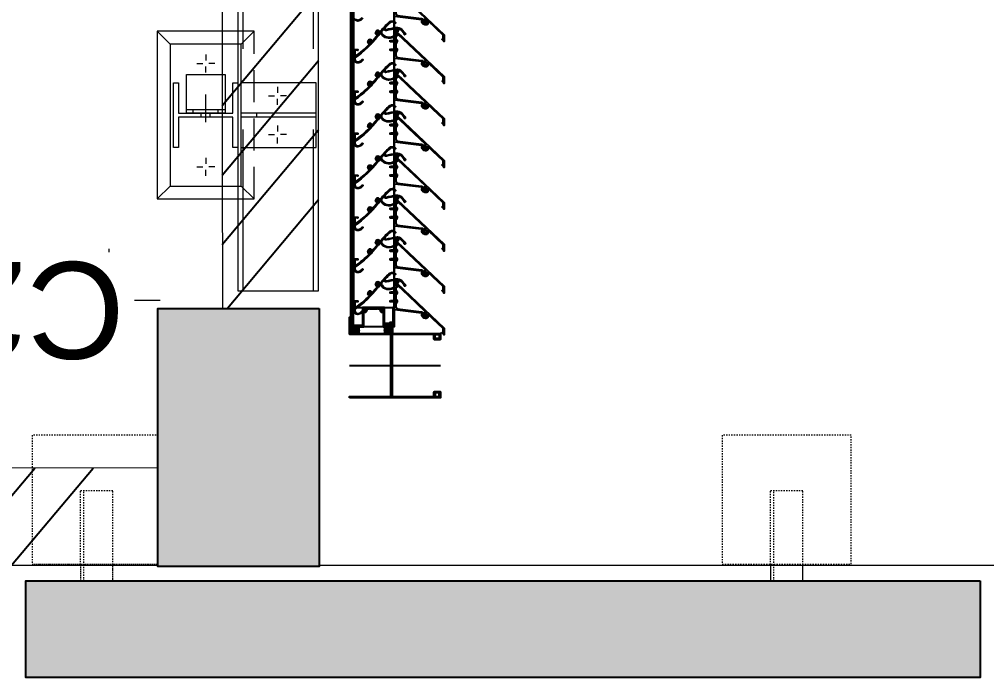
# Model space of a CAD drawing. Header units: millimetres. Extents: x 652937 to 1670132, y 1473552 to 2851037.
# Drawn here: x 766343 to 767843, y 1540740 to 1541761 of the extents above; entities that cross this region are included whole.
import ezdxf

# ---------------------------------------------------------------- set-up
doc = ezdxf.new("R2010")
doc.units = ezdxf.units.MM
for name, pattern in [('CENTER', [50.8, 31.75, -6.35, 6.35, -6.35]), ('HIDDEN', [0.375, 0.25, -0.125]), ('XKITLINE00', [0]), ('XKITLINE02', [4, 2, -2])]:
    doc.linetypes.add(name, pattern=pattern)
for name, color, linetype in [('000 - CONCRETE_COL_HATCH_', 251, 'Continuous'), ('000 - CONCRETE_COL_MAIN_COLOR_1', 5, 'Continuous'), ('000 - CONCRETE_COL_WIPEOUT_', 250, 'Continuous'), ('000 - CONCRETE_WALL_MAIN_COLOR_4', 4, 'Continuous'), ('000 - EXISTING_PRECAST_MAIN_COLOR_1', 1, 'Continuous'), ('010 - ASPG_ACCESSORIES_MAIN_COLOR_1', 1, 'Continuous'), ('010 - ASPG_EXTR_MAIN_COLOR_2', 2, 'Continuous'), ('010 - ASPG_FRAMING_CUT_COLOR_4', 4, 'Continuous'), ('010 - ASPG_FRAMING_HATCH_', 251, 'Continuous'), ('010 - ASPG_FRAMING_MAIN_COLOR_2', 2, 'Continuous'), ('010 - ASPG_FRAMING_SUB_COLOR_2', 1, 'Continuous'), ('010 - ASPG_FRAMING_WIPEOUT_', 250, 'Continuous'), ('BOLT & SCREW', 251, 'Continuous'), ('Center Line', 1, 'CENTER'), ('DIM', 1, 'Continuous'), ('TEXT', 3, 'Continuous')]:
    doc.layers.add(name, color=color, linetype=linetype)
doc.layers.add('010 - ASPG_EXTR_DEF_SUB', color=250, linetype='Continuous', plot=False)
doc.layers.add('010 - ASPG_FRAMING_DEF_SUB', color=250, linetype='Continuous', plot=False)
for name, color, linetype, lineweight in [('12-GRID', 1, 'CENTER', 13), ('A-230-M_FLOOR', 2, 'Continuous', 25), ('A-FLOR-E', 2, 'Continuous', 9), ('A-WALL', 2, 'Continuous', 25), ('Bolt', 7, 'Continuous', 0), ('Part', 2, 'Continuous', 0), ('S-230-A-FLOOR', 2, 'Continuous', 9), ('SCREW', 8, 'Continuous', 5)]:
    doc.layers.add(name, color=color, linetype=linetype, lineweight=lineweight)
doc.styles.add('Arial', font='arial.ttf')

# ---------------------------------------------------------------- blocks, each defined once
blk = doc.blocks.new('opening')
at = {"layer": 'A-230-M_FLOOR', "color": 15, "linetype": 'HIDDEN', "ltscale": 30}
blk.add_lwpolyline([(6.9598, 13.7349), (23.2129, 1.6973)], dxfattribs=at)
blk = doc.blocks.new('C25')
at = {"layer": 'S-230-A-FLOOR', "color": 251}
for p, q in [((0, 0.0686), (0, -0.0686)), ((-0.0686, 0), (0.0686, 0))]:
    blk.add_line(p, q, dxfattribs=at)
at = {"layer": 'S-230-A-FLOOR', "color": 11, "linetype": 'HIDDEN', "ltscale": 5}
blk.add_lwpolyline([(0.125, 0.2), (0.125, -0.2), (-0.125, -0.2), (-0.125, 0.2)], close=True, dxfattribs=at)
blk = doc.blocks.new('3')
at = {"layer": 'Bolt', "color": 11, "linetype": 'XKITLINE00', "lineweight": 0}
for p, q in [((-113.1237, 1.8193), (-113.1237, 1.7726)), ((-113.1237, 1.8193), (-113.1237, 1.7726)), ((-112.8237, 1.8193), (-112.8237, 1.7726)), ((-112.8237, 1.8193), (-112.8237, 1.7726)), ((-113.1937, 1.7493), (-113.1471, 1.7493)), ((-113.1937, 1.7493), (-113.1471, 1.7493)), ((-113.1237, 1.6793), (-113.1237, 1.7259)), ((-113.1237, 1.6793), (-113.1237, 1.7259)), ((-113.0537, 1.7493), (-113.1003, 1.7493)), ((-113.0537, 1.7493), (-113.1003, 1.7493)), ((-112.8937, 1.7493), (-112.8471, 1.7493)), ((-112.8937, 1.7493), (-112.8471, 1.7493)), ((-112.8237, 1.6793), (-112.8237, 1.7259)), ((-112.8237, 1.6793), (-112.8237, 1.7259)), ((-112.7537, 1.7493), (-112.8003, 1.7493)), ((-112.7537, 1.7493), (-112.8003, 1.7493)), ((-113.3737, 1.2619), (-113.3737, 1.2152)), ((-112.5737, 1.2619), (-112.5737, 1.2152)), ((-113.4437, 1.1919), (-113.3971, 1.1919)), ((-113.3737, 1.1219), (-113.3737, 1.1685)), ((-113.3037, 1.1919), (-113.3503, 1.1919)), ((-112.6437, 1.1919), (-112.5971, 1.1919)), ((-112.5737, 1.1219), (-112.5737, 1.1685)), ((-112.5037, 1.1919), (-112.5503, 1.1919))]:
    blk.add_line(p, q, dxfattribs=at)
at = {"layer": 'Bolt', "color": 11, "linetype": 'XKITLINE02', "lineweight": 0}
for p, q in [((-112.9887, 1.2894), (-113.0137, 1.2894)), ((-112.9587, 1.2269), (-112.9887, 1.2269)), ((-112.9191, 1.1919), (-113.1337, 1.1919)), ((-112.9587, 1.1569), (-112.9887, 1.1569)), ((-112.9887, 1.0944), (-113.0137, 1.0944))]:
    blk.add_line(p, q, dxfattribs=at)
at = {"layer": 'Part', "color": 251, "linetype": 'HIDDEN', "lineweight": 0, "ltscale": 5}
for p, q in [((-111.6117, 2.0268), (-145.7311, 2.0276)), ((-111.6117, 1.4818), (-145.7311, 1.4826))]:
    blk.add_line(p, q, dxfattribs=at)
at = {"layer": 'Part', "color": 2, "linetype": 'XKITLINE02', "lineweight": 0}
for p, q in [((-112.9887, 2.0493), (-112.9887, 1.4669)), ((-112.9587, 2.0493), (-112.9587, 1.4669))]:
    blk.add_line(p, q, dxfattribs=at)
at = {"layer": 'Part', "color": 11, "linetype": 'XKITLINE02', "lineweight": 0}
for p, q in [((-112.9887, 1.5849), (-112.9587, 1.5849)), ((-112.9887, 1.3419), (-112.9887, 1.0419))]:
    blk.add_line(p, q, dxfattribs=at)
at = {"layer": 'Part', "color": 2, "linetype": 'HIDDEN', "lineweight": 0}
for p, q in [((-113.6237, 1.5669), (-113.5237, 1.4669)), ((-112.4237, 1.4669), (-112.3237, 1.5669))]:
    blk.add_line(p, q, dxfattribs=at)
at = {"layer": 'Part', "color": 2, "lineweight": 0}
for p, q in [((-113.0137, 1.3419), (-113.0137, 1.0419)), ((-113.5237, 0.9169), (-113.6237, 0.8169)), ((-112.3237, 0.8169), (-112.4237, 0.9169))]:
    blk.add_line(p, q, dxfattribs=at)
at = {"layer": 'Part', "color": 4, "lineweight": 0}
blk.add_lwpolyline([(-145.7311, 1.4426), (-111.6117, 1.4418), (-111.6117, 2.0668), (-145.7311, 2.0676)], close=True, dxfattribs=at)
at = {"layer": 'Part', "color": 2, "linetype": 'XKITLINE02', "lineweight": 0}
blk.add_lwpolyline([(-112.7237, 1.4669), (-112.7237, 2.0493), (-113.2237, 2.0493), (-113.2237, 1.4669)], dxfattribs=at)
at = {"layer": 'Part', "color": 2, "linetype": 'HIDDEN', "lineweight": 0}
blk.add_lwpolyline([(-112.3237, 1.4383), (-112.3237, 1.5669), (-113.6237, 1.5669), (-113.6237, 1.4383)], dxfattribs=at)
at = {"layer": 'Part', "color": 2, "lineweight": 0}
for points in [[(-113.6237, 1.4383), (-113.6237, 0.8169), (-112.3237, 0.8169), (-112.3237, 1.4383)], [(-112.9887, 1.0419), (-113.2887, 1.0419), (-113.2887, 1.3419), (-112.9887, 1.3419)]]:
    blk.add_lwpolyline(points, dxfattribs=at)
for points in [[(-112.4237, 1.4669), (-113.5237, 1.4669), (-113.5237, 0.9169), (-112.4237, 0.9169)], [(-113.2237, 0.9819), (-112.9887, 0.9819), (-112.9887, 1.4019), (-113.2237, 1.4019), (-113.2237, 1.4419), (-112.7237, 1.4419), (-112.7237, 1.4019), (-112.9587, 1.4019), (-112.9587, 0.9819), (-112.7237, 0.9819), (-112.7237, 0.9419), (-113.2237, 0.9419)]]:
    blk.add_lwpolyline(points, close=True, dxfattribs=at)
blk = doc.blocks.new('*U8331')
blk.add_wipeout([(125, 200), (125, -200), (-125, -200), (-125, 200)]).dxf.layer = '000 - CONCRETE_COL_WIPEOUT_'
at = {"layer": '000 - CONCRETE_COL_HATCH_'}
h = blk.add_hatch(dxfattribs=at)
h.set_pattern_fill('AR-CONC', color=256, scale=0.05, style=0)
h.paths.add_polyline_path([(-125, -200), (-125, 200), (125, 200), (125, -200)])
at = {"layer": '000 - CONCRETE_COL_MAIN_COLOR_1'}
blk.add_lwpolyline([(-125, -200), (-125, 200), (125, 200), (125, -200), (-125, -200)], close=True, dxfattribs=at)
blk = doc.blocks.new('*U8396')
blk.add_wipeout([(740, 75), (740, -75), (-740, -75), (-740, 75)]).dxf.layer = '000 - CONCRETE_COL_WIPEOUT_'
at = {"layer": '000 - CONCRETE_COL_HATCH_'}
h = blk.add_hatch(dxfattribs=at)
h.set_pattern_fill('AR-CONC', color=256, scale=0.05, style=0)
h.paths.add_polyline_path([(-740, -75), (-740, 75), (740, 75), (740, -75)])
at = {"layer": '000 - CONCRETE_WALL_MAIN_COLOR_4'}
blk.add_lwpolyline([(-740, -75), (-740, 75), (740, 75), (740, -75), (-740, -75)], close=True, dxfattribs=at)
blk = doc.blocks.new('W-1-PP18-ST_ENT3_REV02_20260413-050421_PP18_ENT3_MAIN_PLAN')
at = {"layer": 'A-FLOR-E'}
h = blk.add_hatch(dxfattribs=at)
h.set_pattern_fill('CROSS', color=250, scale=50, angle=210.769)
h.set_pattern_definition([(90.0083, (9903.9, -26817.58), (-317.546, 317.454), [158.75, -476.25]), (180.0083, (9983.25, -26738.2), (-317.454, -317.546), [158.75, -476.25])])
h.paths.add_polyline_path([(10552.8, -11720.1), (10552.7, -10920), (11302.5, -10919.9), (11302.6, -11720)], flags=16)
h.paths.add_polyline_path([(18712.4, -10369.2), (18712.7, -10275.1), (20062.2, -10275), (20062.2, -7304.8), (20062.2, 1006.5), (8350.2, 1013.8), (8352.6, -15559), (13097.4, -15549.9), (13097.4, -10370)])
at = {"layer": 'TEXT'}
h = blk.add_hatch(dxfattribs=at)
h.set_pattern_fill('ANSI34', color=250, scale=21.831008, angle=305.769)
h.set_pattern_definition([(230.0083, (16484.82, -22407.65), (318.622, -267.277), []), (230.0083, (16387.17, -22416.2), (318.622, -267.277), []), (230.0083, (16289.52, -22424.77), (318.622, -267.277), []), (230.0083, (16191.87, -22433.32), (318.622, -267.277), [])])
h.paths.add_polyline_path([(8351.9, -15550.1), (8350.2, 1004.8), (20060.2, 1006.6), (20061.9, -15548.3)], flags=16)
h.paths.add_polyline_path([(8201.9, -15700.1), (8201.1, 1155.7), (20210.7, 1155.9), (20211.5, -15699.8)])
at = {"layer": '000 - EXISTING_PRECAST_MAIN_COLOR_1', "linetype": 'HIDDEN', "lineweight": 0, "ltscale": 8}
for p, q in [((8655, 1330), (7175, 1330)), ((7175, 1180), (7175, 1330)), ((8655, 1330), (8655, 1180)), ((8445, 1190), (8445, 1180)), ((8645, 1190), (8445, 1190)), ((8645, 1190), (8645, 1180)), ((8655, 1180), (7175, 1180)), ((8645, 1180), (8445, 1180)), ((8520, 1180), (8520, 1155)), ((8570, 1180), (8520, 1180)), ((8570, 1155), (8570, 1180)), ((8645, 1154), (8445, 1154))]:
    blk.add_line(p, q, dxfattribs=at)
at = {"layer": '000 - EXISTING_PRECAST_MAIN_COLOR_1', "linetype": 'XKITLINE02', "lineweight": 0}
for p, q in [((7375, 1190), (7375, 1180)), ((7575, 1190), (7375, 1190)), ((7575, 1190), (7575, 1180)), ((7575, 1180), (7375, 1180)), ((7500, 1180), (7450, 1180)), ((7495, 1180), (7495, 1040)), ((8565, 1180), (8565, 1040)), ((7375, 1154), (7375, 954)), ((7575, 1154), (7375, 1154)), ((7450, 1155), (7450, 1040)), ((7500, 1155), (7500, 1040)), ((7575, 954), (7575, 1154)), ((8445, 1154), (8445, 954)), ((8520, 1155), (8520, 1040)), ((8570, 1155), (8570, 1040)), ((8645, 954), (8645, 1154)), ((7450, 1040), (7500, 1040)), ((8520, 1040), (8570, 1040)), ((7375, 954), (7575, 954)), ((8445, 954), (8645, 954))]:
    blk.add_line(p, q, dxfattribs=at)
at = {"layer": '000 - EXISTING_PRECAST_MAIN_COLOR_1', "linetype": 'XKITLINE00', "lineweight": 0}
for p, q in [((7450, 1180), (7450, 1155)), ((7500, 1155), (7500, 1180))]:
    blk.add_line(p, q, dxfattribs=at)
at = {"layer": 'A-WALL', "color": 2, "lineweight": 13}
blk.add_lwpolyline([(5165, 1155.8), (13175, 1155.9)], dxfattribs=at)
blk.add_lwpolyline([(20062.2, 1006.5), (20062.2, -15549.9), (8352.6, -15549.9), (8350.2, 1004.8)], close=True, dxfattribs=at)
at = {"color": 4, "xscale": 1000, "yscale": 1000, "zscale": 1000, "rotation": 90.00830806532032}
blk.add_blockref('opening', (9903.2, -22408.6), dxfattribs=at)
at = {"layer": 'DIM', "color": 4, "xscale": 1000, "yscale": 1000, "zscale": 1000, "rotation": 0.008308171340985448}
blk.add_blockref('C25', (8325.2, 957.6), dxfattribs=at)
blk.add_blockref('*U8396', (7915, 1255))
at = {"layer": 'DIM', "color": 3, "insert": (8751.9, 759.3), "char_height": 150, "attachment_point": 5, "rotation": 0.0083, "style": 'Arial', "bg_fill": 3, "box_fill_scale": 1.1, "bg_fill_color": 256, "bg_fill_true_color": 13158600, "bg_fill_transparency": 0}
blk.add_mtext('\\A1;C23a', dxfattribs=at)
at = {"xscale": 200.000000000001, "yscale": 200.000000000001, "zscale": 200.000000000001, "rotation": 90}
blk.add_blockref('3', (8614.4, 23052.3), dxfattribs=at)
blk.add_blockref('*U8331', (8325.2, 957.6))
blk = doc.blocks.new('*U9351')
at = {"layer": '12-GRID', "color": 8, "linetype": 'CENTER'}
for p, q in [((0, -6.2), (0, 2.2)), ((-4.2, -2), (4.2, -2))]:
    blk.add_line(p, q, dxfattribs=at)
at = {"layer": 'BOLT & SCREW'}
for p, q in [((-0.6, -1.8), (-1.8, -1.6)), ((-0.6, -2.2), (-1.8, -2.4)), ((-0.5, -1.8), (-0.9, -1.6)), ((-0.5, -2.2), (-0.9, -2.4)), ((-0.2, -1.4), (-0.4, -0.2)), ((-0.2, -1.5), (-0.4, -1.1)), ((-0.2, -2.5), (-0.4, -2.9)), ((-0.2, -2.6), (-0.4, -3.8)), ((0.2, -1.4), (0.4, -0.2)), ((0.2, -1.5), (0.4, -1.1)), ((0.4, -2.9), (0.2, -2.5)), ((0.2, -2.6), (0.4, -3.8)), ((0.5, -1.8), (0.9, -1.6)), ((0.5, -2.2), (0.9, -2.4)), ((0.6, -1.8), (1.8, -1.6)), ((0.6, -2.2), (1.8, -2.4))]:
    blk.add_line(p, q, dxfattribs=at)
for points in [[(-1.8, -1.6), (-0.9, -1.6, 0.414214), (-0.4, -1.1), (-0.4, -0.2), (0.4, -0.2), (0.4, -1.1, 0.414214), (0.9, -1.6), (1.8, -1.6), (1.8, -2.4), (0.9, -2.4, 0.414214), (0.4, -2.9), (0.4, -3.8), (-0.4, -3.8), (-0.4, -2.9, 0.414214), (-0.9, -2.4), (-1.8, -2.4)], [(0.2, -2.5, -0.414214), (0.5, -2.2), (0.6, -2.2), (0.6, -1.8), (0.5, -1.8, -0.414214), (0.2, -1.5), (0.2, -1.4), (-0.2, -1.4), (-0.2, -1.5, -0.414214), (-0.5, -1.8), (-0.6, -1.8), (-0.6, -2.2), (-0.5, -2.2, -0.414214), (-0.2, -2.5), (-0.2, -2.6), (0.2, -2.6)]]:
    blk.add_lwpolyline(points, format="xyb", close=True, dxfattribs=at)
blk.add_circle((0, -2), 3.5, dxfattribs=at)
blk = doc.blocks.new('000_ASPG_TYP_FILES_20260218-010703_FRAME_EXTR_')
at = {"layer": '010 - ASPG_FRAMING_HATCH_'}
h = blk.add_hatch(dxfattribs=at)
h.set_pattern_fill('ANSI32', color=256, scale=0.1, angle=180)
edge = h.paths.add_edge_path()
edge.add_line((2, 16), (2, 2))
edge.add_line((2, 2), (39.7, 2))
edge.add_arc((39.7, 1.7), 0.3, 0, 90, ccw=False)
edge.add_line((40, 1.7), (40, 0.3))
edge.add_arc((39.7, 0.3), 0.3, -90, 0, ccw=False)
edge.add_line((39.7, 0), (0.3, 0))
edge.add_arc((0.3, 0.3), 0.3, 180, 270, ccw=False)
edge.add_line((0, 0.3), (0, 17.7))
edge.add_arc((0.3, 17.7), 0.3, 90, 180, ccw=False)
edge.add_line((0.3, 18), (22.6, 18))
edge.add_arc((22.6, 18.5), 0.5, 270, 380.2095)
edge.add_arc((26.2, 19.8), 3.35, 182.0638, 200.2095, ccw=False)
edge.add_arc((23.6, 19.7), 0.76, 2.0638, 182.0638, ccw=False)
edge.add_arc((26.2, 19.8), 1.83, 182.0638, 447.9362)
edge.add_arc((26.3, 22.4), 0.76, 87.9362, 267.9362, ccw=False)
edge.add_arc((26.2, 19.8), 3.35, 69.7905, 87.9362, ccw=False)
edge.add_arc((27.5, 23.4), 0.5, 249.7905, 360)
edge.add_line((28, 23.4), (28, 26.7))
edge.add_line((28, 26.7), (28.5, 27.2))
edge.add_line((28.5, 27.2), (28, 27.7))
edge.add_line((28, 27.7), (28, 38.6))
edge.add_line((28, 38.6), (28.5, 39.1))
edge.add_line((28.5, 39.1), (28, 39.6))
edge.add_line((28, 39.6), (28, 42.9))
edge.add_arc((27.5, 42.9), 0.5, 0, 110.2095)
edge.add_arc((26.2, 46.5), 3.35, 272.0638, 290.2095, ccw=False)
edge.add_arc((26.3, 43.9), 0.76, 92.0638, 272.0638, ccw=False)
edge.add_arc((26.2, 46.5), 1.83, 272.0638, 537.9362)
edge.add_arc((23.6, 46.6), 0.76, 177.9362, 357.9362, ccw=False)
edge.add_arc((26.2, 46.5), 3.35, 159.7905, 177.9362, ccw=False)
edge.add_arc((22.6, 47.8), 0.5, 339.7905, 450)
edge.add_line((22.6, 48.3), (0.3, 48.3))
edge.add_arc((0.3, 48.6), 0.3, 180, 270, ccw=False)
edge.add_line((0, 48.6), (0, 60))
edge.add_arc((0.3, 60), 0.3, 90, 180, ccw=False)
edge.add_line((0.3, 60.3), (5, 60.3))
edge.add_line((5, 60.3), (5, 65))
edge.add_arc((5.3, 65), 0.3, 90, 180, ccw=False)
edge.add_line((5.3, 65.3), (30, 65.3))
edge.add_line((30, 65.3), (30, 63.6))
edge.add_arc((29.7, 63.6), 0.3, -90, 0, ccw=False)
edge.add_line((29.7, 63.3), (7.3, 63.3))
edge.add_arc((7.3, 63), 0.3, 90, 180)
edge.add_line((7, 63), (7, 58.3))
edge.add_line((7, 58.3), (2.3, 58.3))
edge.add_arc((2.3, 58), 0.3, 90, 180)
edge.add_line((2, 58), (2, 50.6))
edge.add_arc((2.3, 50.6), 0.3, 180, 270)
edge.add_line((2.3, 50.3), (29.7, 50.3))
edge.add_arc((29.7, 50), 0.3, 0, 90, ccw=False)
edge.add_line((30, 50), (30, 26.7))
edge.add_line((30, 26.7), (30, 16.3))
edge.add_arc((29.7, 16.3), 0.3, -90, 0, ccw=False)
edge.add_line((29.7, 16), (2, 16))
at = {"layer": '010 - ASPG_FRAMING_CUT_COLOR_4'}
blk.add_lwpolyline([(2, 16), (2, 2), (39.7, 2, -0.414214), (40, 1.7), (40, 0.3, -0.414214), (39.7, 0), (0.3, 0, -0.414214), (0, 0.3), (0, 17.7, -0.414214), (0.3, 18), (22.6, 18, 0.52173), (23, 18.7, -0.079342), (22.8, 19.7, -1), (24.3, 19.8, 2.296346), (26.2, 21.7, -1), (26.3, 23.2, -0.079342), (27.3, 23, 0.52173), (28, 23.4), (28, 26.7), (28.5, 27.2), (28, 27.7), (28, 38.6), (28.5, 39.1), (28, 39.6), (28, 42.9, 0.52173), (27.3, 43.3, -0.079342), (26.3, 43.1, -1), (26.2, 44.6, 2.296346), (24.3, 46.5, -1), (22.8, 46.6, -0.079342), (23, 47.6, 0.52173), (22.6, 48.3), (0.3, 48.3, -0.414214), (0, 48.6), (0, 60, -0.414214), (0.3, 60.3), (5, 60.3), (5, 65, -0.414214), (5.3, 65.3), (30, 65.3), (30, 63.6, -0.414214), (29.7, 63.3), (7.3, 63.3, 0.414214), (7, 63), (7, 58.3), (2.3, 58.3, 0.414214), (2, 58), (2, 50.6, 0.414214), (2.3, 50.3), (29.7, 50.3, -0.414214), (30, 50), (30, 26.7), (30, 16.3, -0.414214), (29.7, 16)], format="xyb", close=True, dxfattribs=at)
for p in [(26.2, 48.5), (26.2, 21.8)]:
    blk.add_blockref('*U9351', p)
blk = doc.blocks.new('000_ASPG_TYP_FILES_FRAMING_EXTR_BREAKLINE_TYPE_2')
at = {"layer": '010 - ASPG_FRAMING_HATCH_', "transparency": 33554585}
h = blk.add_hatch(dxfattribs=at)
h.set_pattern_fill('ANSI32', color=256, scale=0.25)
h.paths.add_polyline_path([(131, 91, 0.414214), (132, 90), (140, 90, 0.414214), (141, 91), (141, 100), (2, 100), (2, 125), (0, 125), (0, 99, 0.414214), (1, 98), (63, 98, -0.414214), (64, 97), (64, 3, -0.414214), (63, 2), (0, 2), (0, 0), (141, 0), (141, 9, 0.414214), (140, 10), (132, 10, 0.414214), (131, 9), (131, 3, -0.414214), (130, 2), (67, 2, -0.414214), (66, 3), (66, 97, -0.414214), (67, 98), (130, 98, -0.414214), (131, 97)])
h.paths.add_polyline_path([(133, 92), (133, 98), (139, 98), (139, 92)], flags=16)
h.paths.add_polyline_path([(133, 8), (139, 8), (139, 2), (133, 2)], flags=16)
at = {"layer": '010 - ASPG_FRAMING_HATCH_'}
h = blk.add_hatch(dxfattribs=at)
h.set_pattern_fill('ANSI37', color=256, scale=0.595498, angle=-90)
h.set_pattern_definition([(315, (1257419.1929, -519973.9224), (1.3369313545, 1.3369313545), []), (45, (1257419.1929, -519973.9224), (-1.3369313545, 1.3369313545), [])])
edge = h.paths.add_edge_path()
edge.add_ellipse((11.5, 105), major_axis=(0, -5), ratio=0.644482, start_angle=180, end_angle=360, ccw=False)
edge.add_line((11.5, 110), (2, 110))
edge.add_arc((-7.9, 105), 11.1, -26.7963, 26.7963, ccw=False)
edge.add_line((2, 100), (11.5, 100))
h = blk.add_hatch(dxfattribs=at)
h.set_pattern_fill('HONEY', color=256, scale=0.238199, angle=-90)
h.set_pattern_definition([(270, (1257419.4425, -519993.9224), (0.65495992507, -1.1344238721), [0.7562825814, -1.5125651628]), (30, (1257419.4425, -519993.9224), (0.65495992936, 1.1344238696), [0.7562825814, -1.5125651628]), (330, (1257419.4425, -519993.9224), (1.30991985442, -2.48e-09), [-1.5125651628, 0.7562825814])])
edge = h.paths.add_edge_path()
edge.add_ellipse((11.8, 105), major_axis=(0, -5), ratio=0.644482, start_angle=0, end_angle=360, ccw=False)
h = blk.add_hatch(dxfattribs=at)
h.set_pattern_fill('HONEY', color=256, scale=0.238199, angle=-90)
h.set_pattern_definition([(270, (1257419.24324, -519991.6224), (0.65495992507, -1.1344238721), [0.7562825814, -1.5125651628]), (30, (1257419.24324, -519991.6224), (0.65495992936, 1.1344238696), [0.7562825814, -1.5125651628]), (330, (1257419.24324, -519991.6224), (1.30991985442, -2.48e-09), [-1.5125651628, 0.7562825814])])
edge = h.paths.add_edge_path()
edge.add_ellipse((57.5, 105), major_axis=(0, -5), ratio=0.644482, start_angle=0, end_angle=360)
h = blk.add_hatch(dxfattribs=at)
h.set_pattern_fill('ANSI37', color=256, scale=0.595498, angle=-90)
h.set_pattern_definition([(315, (1257419.4929, -519971.6224), (1.3369313545, 1.3369313545), []), (45, (1257419.4929, -519971.6224), (-1.3369313545, 1.3369313545), [])])
edge = h.paths.add_edge_path()
edge.add_ellipse((57.8, 105), major_axis=(0, -5), ratio=0.644482, start_angle=0, end_angle=180)
edge.add_line((57.8, 110), (62, 110))
edge.add_arc((62, 110.3), 0.3, -90, 0)
edge.add_line((62.3, 110.3), (62.3, 111))
edge.add_line((62.3, 111), (61.8, 111.5))
edge.add_line((61.8, 111.5), (62.3, 112))
edge.add_line((62.3, 112), (61.8, 112.5))
edge.add_line((61.8, 112.5), (62.3, 113))
edge.add_line((62.3, 113), (61.8, 113.5))
edge.add_line((61.8, 113.5), (62.3, 114))
edge.add_line((62.3, 114), (62.3, 115))
edge.add_line((62.3, 115), (63.3, 115))
edge.add_line((63.3, 115), (63.8, 115.5))
edge.add_line((63.8, 115.5), (64.3, 115))
edge.add_line((64.3, 115), (64.8, 115.5))
edge.add_line((64.8, 115.5), (65.3, 115))
edge.add_line((65.3, 115), (65.8, 115.5))
edge.add_line((65.8, 115.5), (66.3, 115))
edge.add_line((66.3, 115), (67, 115))
edge.add_arc((67, 115.3), 0.3, -90, 0)
edge.add_line((67.3, 115.3), (67.3, 110))
edge.add_arc((77.2, 105), 11.1, 153.2037, 206.7963)
edge.add_line((67.3, 100), (57.8, 100))
blk.add_point((141, 100))
at = {"layer": '010 - ASPG_FRAMING_CUT_COLOR_4'}
blk.add_lwpolyline([(0, 0), (0, 2), (63, 2, 0.414214), (64, 3), (64, 97, 0.414214), (63, 98), (1, 98, -0.414214), (0, 99), (0, 125), (2, 125), (2, 100), (141, 100), (141, 91, -0.414214), (140, 90), (132, 90, -0.414214), (131, 91), (131, 97, 0.414214), (130, 98), (67, 98, 0.414214), (66, 97), (66, 3, 0.414214), (67, 2), (130, 2, 0.414214), (131, 3), (131, 9, -0.414214), (132, 10), (140, 10, -0.414214), (141, 9), (141, 0)], format="xyb", close=True, dxfattribs=at)
for points in [[(139, 98), (139, 92), (133, 92), (133, 98)], [(139, 2), (139, 8), (133, 8), (133, 2)]]:
    blk.add_lwpolyline(points, close=True, dxfattribs=at)
at = {"layer": '010 - ASPG_FRAMING_DEF_SUB', "transparency": 33554457}
blk.add_line((0, 50), (141, 50), dxfattribs=at)
for points in [[(2, 100), (15, 100), (15, 110), (2, 110)], [(54.3, 100), (67.3, 100), (67.3, 115.5), (54.3, 115.5)]]:
    blk.add_lwpolyline(points, close=True, dxfattribs=at)
at = {"layer": '010 - ASPG_FRAMING_SUB_COLOR_2'}
for points in [[(11.8, 100), (2, 100, 0.238199), (2, 110), (11.8, 110)], [(57.5, 100), (67.3, 100, -0.238199), (67.3, 110), (67.3, 115.3, -0.414214), (67, 115), (66.3, 115), (65.8, 115.5), (65.3, 115), (64.8, 115.5), (64.3, 115), (63.8, 115.5), (63.3, 115), (62.3, 115), (62.3, 114), (61.8, 113.5), (62.3, 113), (61.8, 112.5), (62.3, 112), (61.8, 111.5), (62.3, 111), (62.3, 110.3, -0.414214), (62, 110), (57.5, 110)]]:
    blk.add_lwpolyline(points, format="xyb", dxfattribs=at)
at = {"layer": '010 - ASPG_FRAMING_SUB_COLOR_2', "extrusion": (0, 0, -1)}
blk.add_ellipse((11.8, 105), major_axis=(0, -5), ratio=0.644482, dxfattribs=at)
at = {"layer": '010 - ASPG_FRAMING_SUB_COLOR_2'}
blk.add_ellipse((57.5, 105), major_axis=(0, -5), ratio=0.644482, dxfattribs=at)
blk = doc.blocks.new('PZG35-9D5')
at = {"layer": 'Center Line'}
blk.add_line((0, 3.7), (0, -10.5), dxfattribs=at)
at = {"layer": 'SCREW', "color": 8}
for p, q in [((-1.4, 0), (-1.4, -1.1)), ((1.4, 0), (1.4, -0.6)), ((-1.9, -1.4), (1.9, -0.9)), ((-1.9, -1.4), (-1.4, -1.1)), ((-1.9, -1.4), (-1.4, -1.7)), ((-1.9, -2.7), (1.9, -2.2)), ((-1.9, -2.7), (-1.4, -2.4)), ((-1.9, -2.7), (-1.4, -3)), ((-1.9, -4), (-1.4, -3.7)), ((-1.9, -4), (-1, -3.9)), ((-1.9, -4), (-1.4, -4.3)), ((-1.4, -1.1), (1.4, -0.6)), ((-1.4, -1.7), (1.4, -1.2)), ((-1.4, -1.7), (-1.4, -2.4)), ((-1.4, -2.4), (1.4, -1.9)), ((-1.4, -3), (1.4, -2.5)), ((-1.4, -3), (-1.4, -3.7)), ((-1.4, -3.7), (-0.8, -3.6)), ((-1.4, -4.3), (-1.4, -8.1)), ((-1.4, -4.3), (-1.2, -4.3)), ((0, -9.5), (-1.4, -8.1)), ((0, -9.5), (1.4, -8.1)), ((0.6, -3.3), (1.4, -3.2)), ((0.7, -3.7), (1.9, -3.5)), ((0.7, -3.9), (1.4, -3.8)), ((0.7, -4.6), (1.4, -4.5)), ((0.7, -5), (1.9, -4.8)), ((0.7, -5.2), (1.4, -5.1)), ((1.9, -0.9), (1.4, -0.6)), ((1.9, -0.9), (1.4, -1.2)), ((1.4, -1.2), (1.4, -1.9)), ((1.9, -2.2), (1.4, -1.9)), ((1.9, -2.2), (1.4, -2.5)), ((1.4, -2.5), (1.4, -3.2)), ((1.9, -3.5), (1.4, -3.2)), ((1.9, -3.5), (1.4, -3.8)), ((1.4, -3.8), (1.4, -4.5)), ((1.9, -4.8), (1.4, -4.5)), ((1.9, -4.8), (1.4, -5.1)), ((1.4, -5.1), (1.4, -8.1))]:
    blk.add_line(p, q, dxfattribs=at)
blk.add_lwpolyline([(0, -9.5), (0.7, -5.2), (0.7, -3.6, 0.417657), (0.4, -3.3, 0.108102), (-0.8, -3.6), (-1.4, -4.7)], format="xyb", dxfattribs=at)
blk = doc.blocks.new('*U9352')
at = {"layer": 'SCREW', "color": 6}
blk.add_lwpolyline([(3, 1.8, 0.09906), (0.8, 2.5), (0.8, 2.3), (-0.8, 2.3), (-0.8, 2.5, 0.09906), (-3, 1.8, 0.266588), (-3.5, 1), (-3.5, 0.2, 0.414214), (-3.3, 0), (3.3, 0, 0.414214), (3.5, 0.2), (3.5, 1, 0.266588)], format="xyb", close=True, dxfattribs=at)
at = {"layer": 'SCREW'}
blk.add_blockref('PZG35-9D5', (0, 0), dxfattribs=at)
blk = doc.blocks.new('*U9355')
blk.add_point((0, 0))
at = {"layer": '010 - ASPG_ACCESSORIES_MAIN_COLOR_1'}
blk.add_lwpolyline([(-39.7, -0.6, 0.414214), (-40, -0.9), (-40, -7.4, 0.57735), (-39.7, -7.6), (-36.6, -5.8, 0.767327), (-36.8, -5.3), (-37.9, -5.3, -0.414214), (-38.2, -5), (-38.2, -2.8, -0.414214), (-38, -2.6), (-32.2, -2.6, -0.388879), (-32, -2.8), (-31.8, -4.3, 0.388879), (-31.3, -4.8), (-30.3, -4.8, 0.414214), (-30, -4.5), (-30, -2.9, -0.414214), (-29.7, -2.6), (0.4, -2.6, -0.378969), (3.4, -5.2), (8, -42.5, 0.446593), (11.6, -45.1, -0.489802), (16.1, -48.7), (16.1, -49.4, -0.18248), (15.8, -50, -0.267949), (15.3, -50.2, 1.122115), (15.1, -52.3, 0.405004), (18.1, -49.4), (18.1, -48.7, 0.489805), (11.2, -43.1, -0.446597), (9.9, -42.3), (4.9, -0.8, 0.364176), (4.6, -0.6)], format="xyb", close=True, dxfattribs=at)
at = {"layer": '010 - ASPG_EXTR_DEF_SUB'}
for p in [(-40, -0.5), (43.4, -76.9), (43.4, -77.5)]:
    blk.add_point(p, dxfattribs=at)
at = {"layer": '010 - ASPG_EXTR_MAIN_COLOR_2'}
blk.add_lwpolyline([(11.4, -48.2), (11.5, -47.4), (12.2, -47.6), (12.3, -46.8, -0.535538), (14.2, -49.2, 0.991572), (15.7, -49.6, 1.157025), (8.8, -48.8, -0.688558), (8.3, -49), (-17.1, -22.2), (-32.3, -6.1), (-32.3, -2.9, 0.414312), (-32.6, -2.6), (-37.5, -2.6, 0.414116), (-37.8, -2.9), (-37.8, -4.3, 0.414214), (-37.5, -4.6), (-36, -4.6, -0.205895), (-35.8, -4.7), (33.2, -77.5), (43.1, -77.5, 0.668179), (43.4, -77), (40.5, -74.2, 0.668179), (40, -74.4), (40, -76), (33.9, -76), (11.9, -52.8, -0.558354), (12.1, -52, 0.766275), (12, -50.4, -0.438583), (10.7, -48.1)], format="xyb", close=True, dxfattribs=at)
at = {"layer": 'SCREW', "rotation": 180}
for p in [(-21.6, -2.5), (-8.2, -2.5)]:
    blk.add_blockref('*U9352', p, dxfattribs=at)
blk = doc.blocks.new('*U8772')
blk.add_wipeout([(1234, 4), (60, 4), (60, 69.3), (1234, 69.3)]).dxf.layer = '010 - ASPG_FRAMING_WIPEOUT_'
at = {"layer": '010 - ASPG_FRAMING_MAIN_COLOR_2'}
blk.add_lwpolyline([(1204, 69.3), (90, 69.3), (90, 6), (1204, 6)], close=True, dxfattribs=at)
at = {"layer": '010 - ASPG_FRAMING_SUB_COLOR_2'}
for points in [[(1234, 4), (60, 4), (60, 69.3), (1234, 69.3)], [(60, 2), (60, 4), (1234, 4), (1234, 2)]]:
    blk.add_lwpolyline(points, close=True, dxfattribs=at)
at = {"color": 1, "xscale": -1, "rotation": 180}
for p in [(747.6, 69.3), (812.6, 69.3), (877.6, 69.3), (942.6, 69.3), (1007.6, 69.3), (1072.6, 69.3), (1137.6, 69.3), (1202.6, 69.3)]:
    blk.add_blockref('*U9355', p, dxfattribs=at)
at = {"rotation": 89.99999999999999}
blk.add_blockref('000_ASPG_TYP_FILES_FRAMING_EXTR_BREAKLINE_TYPE_2', (1344, 0), dxfattribs=at)
at = {"xscale": -1}
blk.add_blockref('000_ASPG_TYP_FILES_20260218-010703_FRAME_EXTR_', (1234, 4), dxfattribs=at)
blk = doc.blocks.new('*U8773')
at = {"layer": '010 - ASPG_EXTR_DEF_SUB', "color": 152, "true_color": 0x2776bb}
for p in [(650, 0), (715, 0), (780, 0), (845, 0), (910, 0), (975, 0), (1040, 0)]:
    blk.add_point(p, dxfattribs=at)
at = {"layer": '010 - ASPG_EXTR_MAIN_COLOR_2', "color": 2}
for points in [[(634, 67.2, -0.098851), (634.8, 66, -0.205828), (634.8, 61.2, -0.115116), (631.4, 57.2, 0.822373)], [(632.5, 56.1, 0.109185), (636.1, 60.6, 0.208323), (636.2, 66.6, 0.100528), (635, 68.3, 0.145116), (631.3, 70.1)]]:
    blk.add_lwpolyline(points, format="xyb", dxfattribs=at)
for points in [[(680.8, 70.1, 0.433659), (680.5, 69.7), (680.8, 64, 0.082069), (680.9, 63.9, 0.720654), (682.3, 64, 0.079224), (682.3, 64.1), (682.1, 68.1, -0.433659), (682.5, 68.6), (690.9, 68.6, -0.607385), (691.4, 67.6, -0.045829), (672.8, 45.8, -0.560492), (672.3, 45.9, 0.31786), (669.2, 48.2, 0.953288), (669.1, 46.7, -2.423004), (667.3, 44.9, 0.952315), (665.7, 44.8, 0.300821), (667.9, 41.8, -0.560492), (668, 41.3, -0.019425), (658.6, 33.5, -0.552501), (658.1, 33.6, 0.344461), (655, 36.3, 0.952015), (654.9, 34.8, -2.423186), (653, 33, 0.952015), (651.5, 32.8, 0.2854), (653.5, 29.9, -0.553378), (653.6, 29.4, 0.030674), (638.5, 15.1, 0.4171), (639.1, 5.3, 0.935553), (640.1, 6.4, -0.43441), (639.8, 14.3, -0.014998), (646.9, 21.5, -0.738349), (649.9, 19.8, 0.004917), (646.8, 4.8, 0.263611), (649.9, -4.5), (655, -9.1, 0.125884), (656.3, -9.8, 0.044275), (657.1, -9.9, 1.107655), (657.1, -8.3, -0.215596), (656, -8), (650.9, -3.3, -0.263611), (648.3, 4.5, -0.004855), (651.3, 19.3, 0.23396), (650.8, 22, -0.24081), (650.7, 24.9, -0.104157), (650.8, 25), (653, 26.9, -0.229021), (655.7, 26.9, -0.381721), (660.3, 9.1, 0.977382), (661.6, 8.4, 0.361105), (657.4, 27.5, -0.496126), (657.4, 30.7, 0.003188), (659.1, 31.9, -0.002827), (660.6, 33.1, 0.077048), (693.7, 68.4, -0.247674), (694, 68.6), (696, 68.6, -0.044131), (696.5, 68.5, -0.125846), (699, 67.2, -0.098851), (699.8, 66, -0.205828), (699.8, 61.2, -0.115116), (696.4, 57.2, 0.822373), (697.5, 56.1, 0.109185), (701.1, 60.6, 0.208323), (701.2, 66.6, 0.100528), (700, 68.3, 0.145116), (696.3, 70.1)], [(745.8, 70.1, 0.433659), (745.5, 69.7), (745.8, 64, 0.082069), (745.9, 63.9, 0.720654), (747.3, 64, 0.079224), (747.3, 64.1), (747.1, 68.1, -0.433659), (747.5, 68.6), (755.9, 68.6, -0.607385), (756.4, 67.6, -0.045829), (737.8, 45.8, -0.560492), (737.3, 45.9, 0.31786), (734.2, 48.2, 0.953288), (734.1, 46.7, -2.423004), (732.3, 44.9, 0.952315), (730.7, 44.8, 0.300821), (732.9, 41.8, -0.560492), (733, 41.3, -0.019425), (723.6, 33.5, -0.552501), (723.1, 33.6, 0.344461), (720, 36.3, 0.952015), (719.9, 34.8, -2.423186), (718, 33, 0.952015), (716.5, 32.8, 0.2854), (718.5, 29.9, -0.553378), (718.6, 29.4, 0.030674), (703.5, 15.1, 0.4171), (704.1, 5.3, 0.935553), (705.1, 6.4, -0.43441), (704.8, 14.3, -0.014998), (711.9, 21.5, -0.738349), (714.9, 19.8, 0.004917), (711.8, 4.8, 0.263611), (714.9, -4.5), (720, -9.1, 0.125884), (721.3, -9.8, 0.044275), (722.1, -9.9, 1.107655), (722.1, -8.3, -0.215596), (721, -8), (715.9, -3.3, -0.263611), (713.3, 4.5, -0.004855), (716.3, 19.3, 0.23396), (715.8, 22, -0.24081), (715.7, 24.9, -0.104157), (715.8, 25), (718, 26.9, -0.229021), (720.7, 26.9, -0.381721), (725.3, 9.1, 0.977382), (726.6, 8.4, 0.361105), (722.4, 27.5, -0.496126), (722.4, 30.7, 0.003188), (724.1, 31.9, -0.002827), (725.6, 33.1, 0.077048), (758.7, 68.4, -0.247674), (759, 68.6), (761, 68.6, -0.044131), (761.5, 68.5, -0.125846), (764, 67.2, -0.098851), (764.8, 66, -0.205828), (764.8, 61.2, -0.115116), (761.4, 57.2, 0.822373), (762.5, 56.1, 0.109185), (766.1, 60.6, 0.208323), (766.2, 66.6, 0.100528), (765, 68.3, 0.145116), (761.3, 70.1)], [(810.8, 70.1, 0.433659), (810.5, 69.7), (810.8, 64, 0.082069), (810.9, 63.9, 0.720654), (812.3, 64, 0.079224), (812.3, 64.1), (812.1, 68.1, -0.433659), (812.5, 68.6), (820.9, 68.6, -0.607385), (821.4, 67.6, -0.045829), (802.8, 45.8, -0.560492), (802.3, 45.9, 0.31786), (799.2, 48.2, 0.953288), (799.1, 46.7, -2.423004), (797.3, 44.9, 0.952315), (795.7, 44.8, 0.300821), (797.9, 41.8, -0.560492), (798, 41.3, -0.019425), (788.6, 33.5, -0.552501), (788.1, 33.6, 0.344461), (785, 36.3, 0.952015), (784.9, 34.8, -2.423186), (783, 33, 0.952015), (781.5, 32.8, 0.2854), (783.5, 29.9, -0.553378), (783.6, 29.4, 0.030674), (768.5, 15.1, 0.4171), (769.1, 5.3, 0.935553), (770.1, 6.4, -0.43441), (769.8, 14.3, -0.014998), (776.9, 21.5, -0.738349), (779.9, 19.8, 0.004917), (776.8, 4.8, 0.263611), (779.9, -4.5), (785, -9.1, 0.125884), (786.3, -9.8, 0.044275), (787.1, -9.9, 1.107655), (787.1, -8.3, -0.215596), (786, -8), (780.9, -3.3, -0.263611), (778.3, 4.5, -0.004855), (781.3, 19.3, 0.23396), (780.8, 22, -0.24081), (780.7, 24.9, -0.104157), (780.8, 25), (783, 26.9, -0.229021), (785.7, 26.9, -0.381721), (790.3, 9.1, 0.977382), (791.6, 8.4, 0.361105), (787.4, 27.5, -0.496126), (787.4, 30.7, 0.003188), (789.1, 31.9, -0.002827), (790.6, 33.1, 0.077048), (823.7, 68.4, -0.247674), (824, 68.6), (826, 68.6, -0.044131), (826.5, 68.5, -0.125846), (829, 67.2, -0.098851), (829.8, 66, -0.205828), (829.8, 61.2, -0.115116), (826.4, 57.2, 0.822373), (827.5, 56.1, 0.109185), (831.1, 60.6, 0.208323), (831.2, 66.6, 0.100528), (830, 68.3, 0.145116), (826.3, 70.1)], [(875.8, 70.1, 0.433659), (875.5, 69.7), (875.8, 64, 0.082069), (875.9, 63.9, 0.720654), (877.3, 64, 0.079224), (877.3, 64.1), (877.1, 68.1, -0.433659), (877.5, 68.6), (885.9, 68.6, -0.607385), (886.4, 67.6, -0.045829), (867.8, 45.8, -0.560492), (867.3, 45.9, 0.31786), (864.2, 48.2, 0.953288), (864.1, 46.7, -2.423004), (862.3, 44.9, 0.952315), (860.7, 44.8, 0.300821), (862.9, 41.8, -0.560492), (863, 41.3, -0.019425), (853.6, 33.5, -0.552501), (853.1, 33.6, 0.344461), (850, 36.3, 0.952015), (849.9, 34.8, -2.423186), (848, 33, 0.952015), (846.5, 32.8, 0.2854), (848.5, 29.9, -0.553378), (848.6, 29.4, 0.030674), (833.5, 15.1, 0.4171), (834.1, 5.3, 0.935553), (835.1, 6.4, -0.43441), (834.8, 14.3, -0.014998), (841.9, 21.5, -0.738349), (844.9, 19.8, 0.004917), (841.8, 4.8, 0.263611), (844.9, -4.5), (850, -9.1, 0.125884), (851.3, -9.8, 0.044275), (852.1, -9.9, 1.107655), (852.1, -8.3, -0.215596), (851, -8), (845.9, -3.3, -0.263611), (843.3, 4.5, -0.004855), (846.3, 19.3, 0.23396), (845.8, 22, -0.24081), (845.7, 24.9, -0.104157), (845.8, 25), (848, 26.9, -0.229021), (850.7, 26.9, -0.381721), (855.3, 9.1, 0.977382), (856.6, 8.4, 0.361105), (852.4, 27.5, -0.496126), (852.4, 30.7, 0.003188), (854.1, 31.9, -0.002827), (855.6, 33.1, 0.077048), (888.7, 68.4, -0.247674), (889, 68.6), (891, 68.6, -0.044131), (891.5, 68.5, -0.125846), (894, 67.2, -0.098851), (894.8, 66, -0.205828), (894.8, 61.2, -0.115116), (891.4, 57.2, 0.822373), (892.5, 56.1, 0.109185), (896.1, 60.6, 0.208323), (896.2, 66.6, 0.100528), (895, 68.3, 0.145116), (891.3, 70.1)], [(940.8, 70.1, 0.433659), (940.5, 69.7), (940.8, 64, 0.082069), (940.9, 63.9, 0.720654), (942.3, 64, 0.079224), (942.3, 64.1), (942.1, 68.1, -0.433659), (942.5, 68.6), (950.9, 68.6, -0.607385), (951.4, 67.6, -0.045829), (932.8, 45.8, -0.560492), (932.3, 45.9, 0.31786), (929.2, 48.2, 0.953288), (929.1, 46.7, -2.423004), (927.3, 44.9, 0.952315), (925.7, 44.8, 0.300821), (927.9, 41.8, -0.560492), (928, 41.3, -0.019425), (918.6, 33.5, -0.552501), (918.1, 33.6, 0.344461), (915, 36.3, 0.952015), (914.9, 34.8, -2.423186), (913, 33, 0.952015), (911.5, 32.8, 0.2854), (913.5, 29.9, -0.553378), (913.6, 29.4, 0.030674), (898.5, 15.1, 0.4171), (899.1, 5.3, 0.935553), (900.1, 6.4, -0.43441), (899.8, 14.3, -0.014998), (906.9, 21.5, -0.738349), (909.9, 19.8, 0.004917), (906.8, 4.8, 0.263611), (909.9, -4.5), (915, -9.1, 0.125884), (916.3, -9.8, 0.044275), (917.1, -9.9, 1.107655), (917.1, -8.3, -0.215596), (916, -8), (910.9, -3.3, -0.263611), (908.3, 4.5, -0.004855), (911.3, 19.3, 0.23396), (910.8, 22, -0.24081), (910.7, 24.9, -0.104157), (910.8, 25), (913, 26.9, -0.229021), (915.7, 26.9, -0.381721), (920.3, 9.1, 0.977382), (921.6, 8.4, 0.361105), (917.4, 27.5, -0.496126), (917.4, 30.7, 0.003188), (919.1, 31.9, -0.002827), (920.6, 33.1, 0.077048), (953.7, 68.4, -0.247674), (954, 68.6), (956, 68.6, -0.044131), (956.5, 68.5, -0.125846), (959, 67.2, -0.098851), (959.8, 66, -0.205828), (959.8, 61.2, -0.115116), (956.4, 57.2, 0.822373), (957.5, 56.1, 0.109185), (961.1, 60.6, 0.208323), (961.2, 66.6, 0.100528), (960, 68.3, 0.145116), (956.3, 70.1)], [(1005.8, 70.1, 0.433659), (1005.5, 69.7), (1005.8, 64, 0.082069), (1005.9, 63.9, 0.720654), (1007.3, 64, 0.079224), (1007.3, 64.1), (1007.1, 68.1, -0.433659), (1007.5, 68.6), (1015.9, 68.6, -0.607385), (1016.4, 67.6, -0.045829), (997.8, 45.8, -0.560492), (997.3, 45.9, 0.31786), (994.2, 48.2, 0.953288), (994.1, 46.7, -2.423004), (992.3, 44.9, 0.952315), (990.7, 44.8, 0.300821), (992.9, 41.8, -0.560492), (993, 41.3, -0.019425), (983.6, 33.5, -0.552501), (983.1, 33.6, 0.344461), (980, 36.3, 0.952015), (979.9, 34.8, -2.423186), (978, 33, 0.952015), (976.5, 32.8, 0.2854), (978.5, 29.9, -0.553378), (978.6, 29.4, 0.030674), (963.5, 15.1, 0.4171), (964.1, 5.3, 0.935553), (965.1, 6.4, -0.43441), (964.8, 14.3, -0.014998), (971.9, 21.5, -0.738349), (974.9, 19.8, 0.004917), (971.8, 4.8, 0.263611), (974.9, -4.5), (980, -9.1, 0.125884), (981.3, -9.8, 0.044275), (982.1, -9.9, 1.107655), (982.1, -8.3, -0.215596), (981, -8), (975.9, -3.3, -0.263611), (973.3, 4.5, -0.004855), (976.3, 19.3, 0.23396), (975.8, 22, -0.24081), (975.7, 24.9, -0.104157), (975.8, 25), (978, 26.9, -0.229021), (980.7, 26.9, -0.381721), (985.3, 9.1, 0.977382), (986.6, 8.4, 0.361105), (982.4, 27.5, -0.496126), (982.4, 30.7, 0.003188), (984.1, 31.9, -0.002827), (985.6, 33.1, 0.077048), (1018.7, 68.4, -0.247674), (1019, 68.6), (1021, 68.6, -0.044131), (1021.5, 68.5, -0.125846), (1024, 67.2, -0.098851), (1024.8, 66, -0.205828), (1024.8, 61.2, -0.115116), (1021.4, 57.2, 0.822373), (1022.5, 56.1, 0.109185), (1026.1, 60.6, 0.208323), (1026.2, 66.6, 0.100528), (1025, 68.3, 0.145116), (1021.3, 70.1)], [(1070.8, 70.1, 0.433659), (1070.5, 69.7), (1070.8, 64, 0.082069), (1070.9, 63.9, 0.720654), (1072.3, 64, 0.079224), (1072.3, 64.1), (1072.1, 68.1, -0.433659), (1072.5, 68.6), (1080.9, 68.6, -0.607385), (1081.4, 67.6, -0.045829), (1062.8, 45.8, -0.560492), (1062.3, 45.9, 0.31786), (1059.2, 48.2, 0.953288), (1059.1, 46.7, -2.423004), (1057.3, 44.9, 0.952315), (1055.7, 44.8, 0.300821), (1057.9, 41.8, -0.560492), (1058, 41.3, -0.019425), (1048.6, 33.5, -0.552501), (1048.1, 33.6, 0.344461), (1045, 36.3, 0.952015), (1044.9, 34.8, -2.423186), (1043, 33, 0.952015), (1041.5, 32.8, 0.2854), (1043.5, 29.9, -0.553378), (1043.6, 29.4, 0.030674), (1028.5, 15.1, 0.4171), (1029.1, 5.3, 0.935553), (1030.1, 6.4, -0.43441), (1029.8, 14.3, -0.014998), (1036.9, 21.5, -0.738349), (1039.9, 19.8, 0.004917), (1036.8, 4.8, 0.263611), (1039.9, -4.5), (1045, -9.1, 0.125884), (1046.3, -9.8, 0.044275), (1047.1, -9.9, 1.107655), (1047.1, -8.3, -0.215596), (1046, -8), (1040.9, -3.3, -0.263611), (1038.3, 4.5, -0.004855), (1041.3, 19.3, 0.23396), (1040.8, 22, -0.24081), (1040.7, 24.9, -0.104157), (1040.8, 25), (1043, 26.9, -0.229021), (1045.7, 26.9, -0.381721), (1050.3, 9.1, 0.977382), (1051.6, 8.4, 0.361105), (1047.4, 27.5, -0.496126), (1047.4, 30.7, 0.003188), (1049.1, 31.9, -0.002827), (1050.6, 33.1, 0.077048), (1083.7, 68.4, -0.247674), (1084, 68.6), (1086, 68.6, -0.044131), (1086.5, 68.5, -0.125846), (1089, 67.2, -0.098851), (1089.8, 66, -0.205828), (1089.8, 61.2, -0.115116), (1086.4, 57.2, 0.822373), (1087.5, 56.1, 0.109185), (1091.1, 60.6, 0.208323), (1091.2, 66.6, 0.100528), (1090, 68.3, 0.145116), (1086.3, 70.1)]]:
    blk.add_lwpolyline(points, format="xyb", close=True, dxfattribs=at)
at = {"rotation": 179.999999999989}
for p in [(669.1, 42.9), (734.1, 42.9), (799.1, 42.9), (864.1, 42.9), (929.1, 42.9), (994.1, 42.9), (1059.1, 42.9), (654.9, 30.9), (719.9, 30.9), (784.9, 30.9), (849.9, 30.9), (914.9, 30.9), (979.9, 30.9), (1044.9, 30.9)]:
    blk.add_blockref('*U9351', p, dxfattribs=at)
blk = doc.blocks.new('W-1-PP18-ST_ENT3_REV02_20260413-054934_PP18_ENT3_ASPG_MAIN_PL')
at = {"rotation": 90}
blk.add_blockref('*U8772', (8153, -448), dxfattribs=at)
at = {"color": 1, "xscale": -1, "rotation": 270}
blk.add_blockref('*U8773', (8076.3, -325.2), dxfattribs=at)

msp = doc.modelspace()

# ---------------------------------------------------------------- block references
at = {"color": 6, "rotation": 180}
msp.add_blockref('W-1-PP18-ST_ENT3_REV02_20260413-050421_PP18_ENT3_MAIN_PLAN', (775008.1769, 1542070.4203), dxfattribs=at)

# ---------------------------------------------------------------- next in the draw order: block references
msp.add_blockref('W-1-PP18-ST_ENT3_REV02_20260413-054934_PP18_ENT3_ASPG_MAIN_PL', (775008.1769, 1542070.4203), dxfattribs=at)

doc.saveas('drawing.dxf')
